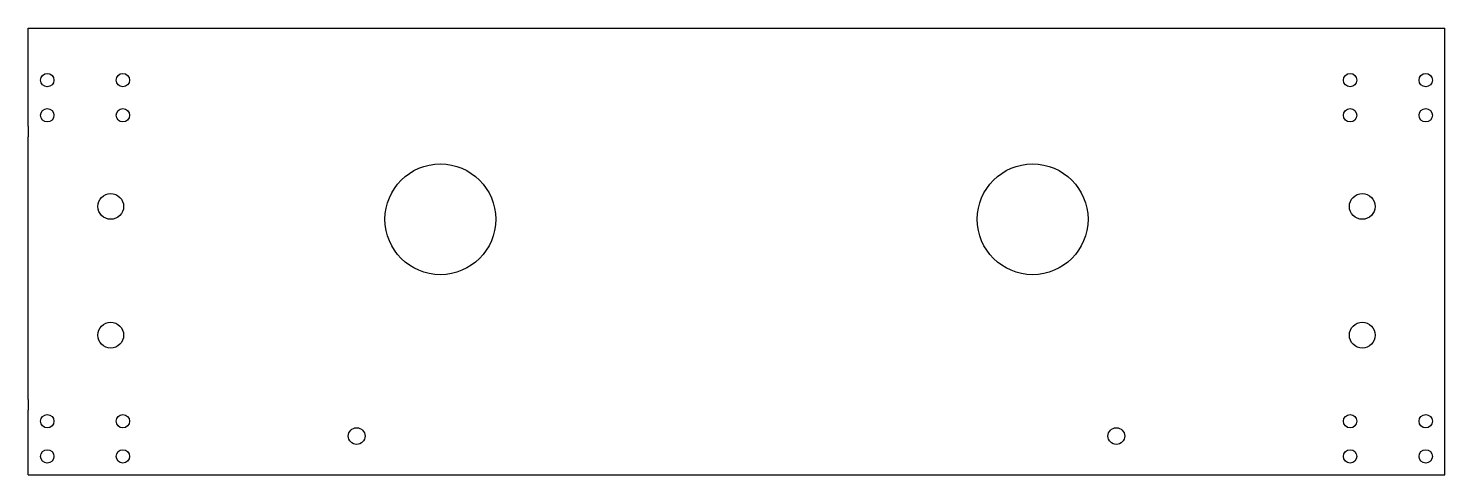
# Model space of a CAD drawing. Header units: millimetres. Extents: x 417 to 967, y 382 to 555.
import ezdxf

# ---------------------------------------------------------------- set-up
doc = ezdxf.new("R2010")
doc.units = ezdxf.units.MM
doc.layers.add('Default', color=7, linetype='Continuous')
doc.layers.add('FRENTE_550', color=7, linetype='Continuous')

# ---------------------------------------------------------------- blocks, each defined once
blk = doc.blocks.new('SE')
at = {"layer": 'FRENTE_550', "color": 7, "linetype": 'Continuous'}
for p, q in [((416.7, 517.12), (416.7, 555.12)), ((416.7, 555.12), (966.7, 555.12)), ((966.7, 517.12), (966.7, 555.12)), ((416.7, 517.12), (416.7, 512.94)), ((966.7, 512.94), (966.7, 517.12)), ((416.7, 410.94), (416.7, 512.94)), ((966.7, 410.94), (966.7, 512.94)), ((416.7, 410.94), (416.7, 406.76)), ((966.7, 406.76), (966.7, 410.94)), ((416.7, 381.76), (416.7, 406.76)), ((966.7, 381.76), (966.7, 406.76)), ((416.7, 381.76), (966.7, 381.76))]:
    blk.add_line(p, q, dxfattribs=at)
for centre, radius in [((424.06, 535.01), 2.6), ((453.41, 535.01), 2.6), ((930, 535.01), 2.6), ((959.34, 535.01), 2.6), ((424.06, 521.34), 2.6), ((453.41, 521.34), 2.6), ((930, 521.34), 2.6), ((959.34, 521.34), 2.6), ((576.7, 480.94), 21.5), ((806.7, 480.94), 21.5), ((448.7, 485.94), 5), ((934.7, 485.94), 5), ((448.7, 435.94), 5), ((934.7, 435.94), 5), ((424.06, 402.54), 2.6), ((453.41, 402.54), 2.6), ((930, 402.54), 2.6), ((959.34, 402.54), 2.6), ((544.2, 396.76), 3.25), ((839.2, 396.76), 3.25), ((424.06, 388.87), 2.6), ((453.41, 388.87), 2.6), ((930, 388.87), 2.6), ((959.34, 388.87), 2.6)]:
    blk.add_circle(centre, radius, dxfattribs=at)

msp = doc.modelspace()

# ---------------------------------------------------------------- block references
at = {"layer": 'Default'}
msp.add_blockref('SE', (0, 0), dxfattribs=at)

doc.saveas('drawing.dxf')
